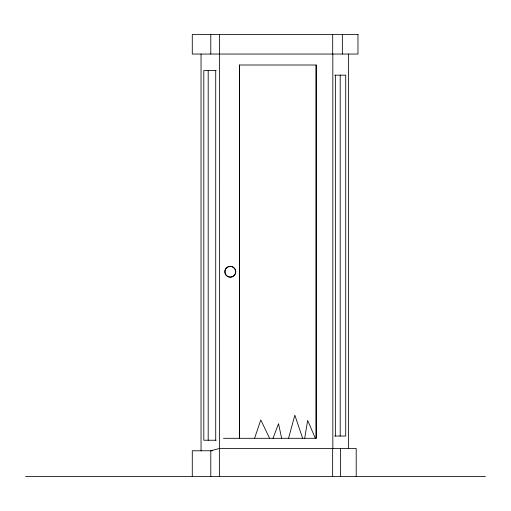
<?xml version="1.0" encoding="UTF-8"?>
<svg xmlns="http://www.w3.org/2000/svg" width="511" height="511" viewBox="0 0 511 511"><rect width="100%" height="100%" fill="white"/><g stroke="black" fill="none" stroke-linecap="round" stroke-linejoin="round"><path stroke-width="0.77" d="M304.684 438.31L307.654 420.444L315.338 438.31M288.543 438.31L294.841 415.168L302.646 438.31M254.574 438.31L260.795 419.959L269.597 438.31M273.008 438.31L278.533 423.708L281.638 438.31M356.205 476.52L356.205 448.511L219.372 448.511L210.794 450.772L210.794 476.52M216.127 70.556L203.812 70.556L203.812 440.239L216.127 440.239M334.622 75.168L345.73 75.168L345.73 436.036L334.622 436.036M223.518 438.31L316.181 438.31L316.181 65.006L239.48 65.006L239.48 438.31M212.608 450.772L192.283 450.772L192.283 476.52M25.55 476.52L485.45 476.52M348.464 54.045L348.464 448.511M342.344 34.48L342.344 54.045M340.575 448.511L340.575 476.52M340.198 75.168L340.198 436.036M335.369 75.168L335.369 436.036M332.827 54.045L332.846 448.511M332.687 34.48L332.687 54.045M332.648 448.511L332.648 476.52M316.111 65.006L316.111 438.31M239.544 65.006L239.544 438.31M219.564 54.045L219.551 448.511M219.411 34.48L219.411 54.045M219.372 448.511L219.372 476.52M215.719 70.556L215.719 440.239M210.794 34.48L210.794 54.045M208.188 70.556L208.188 440.239M201.04 54.045L201.04 450.772M357.975 34.48L192.283 34.48L192.283 54.045L357.975 54.045L357.975 34.48M227.65 276.445A5.429 5.423 0 0 0 235.788 271.743A5.429 5.423 0 0 0 227.65 267.049A5.429 5.423 0 0 0 227.65 276.445M226.373 275.582A5.429 5.423 0 0 0 235.45 273.149A5.429 5.423 0 0 0 228.807 266.506A5.429 5.423 0 0 0 226.373 275.582"/></g></svg>
